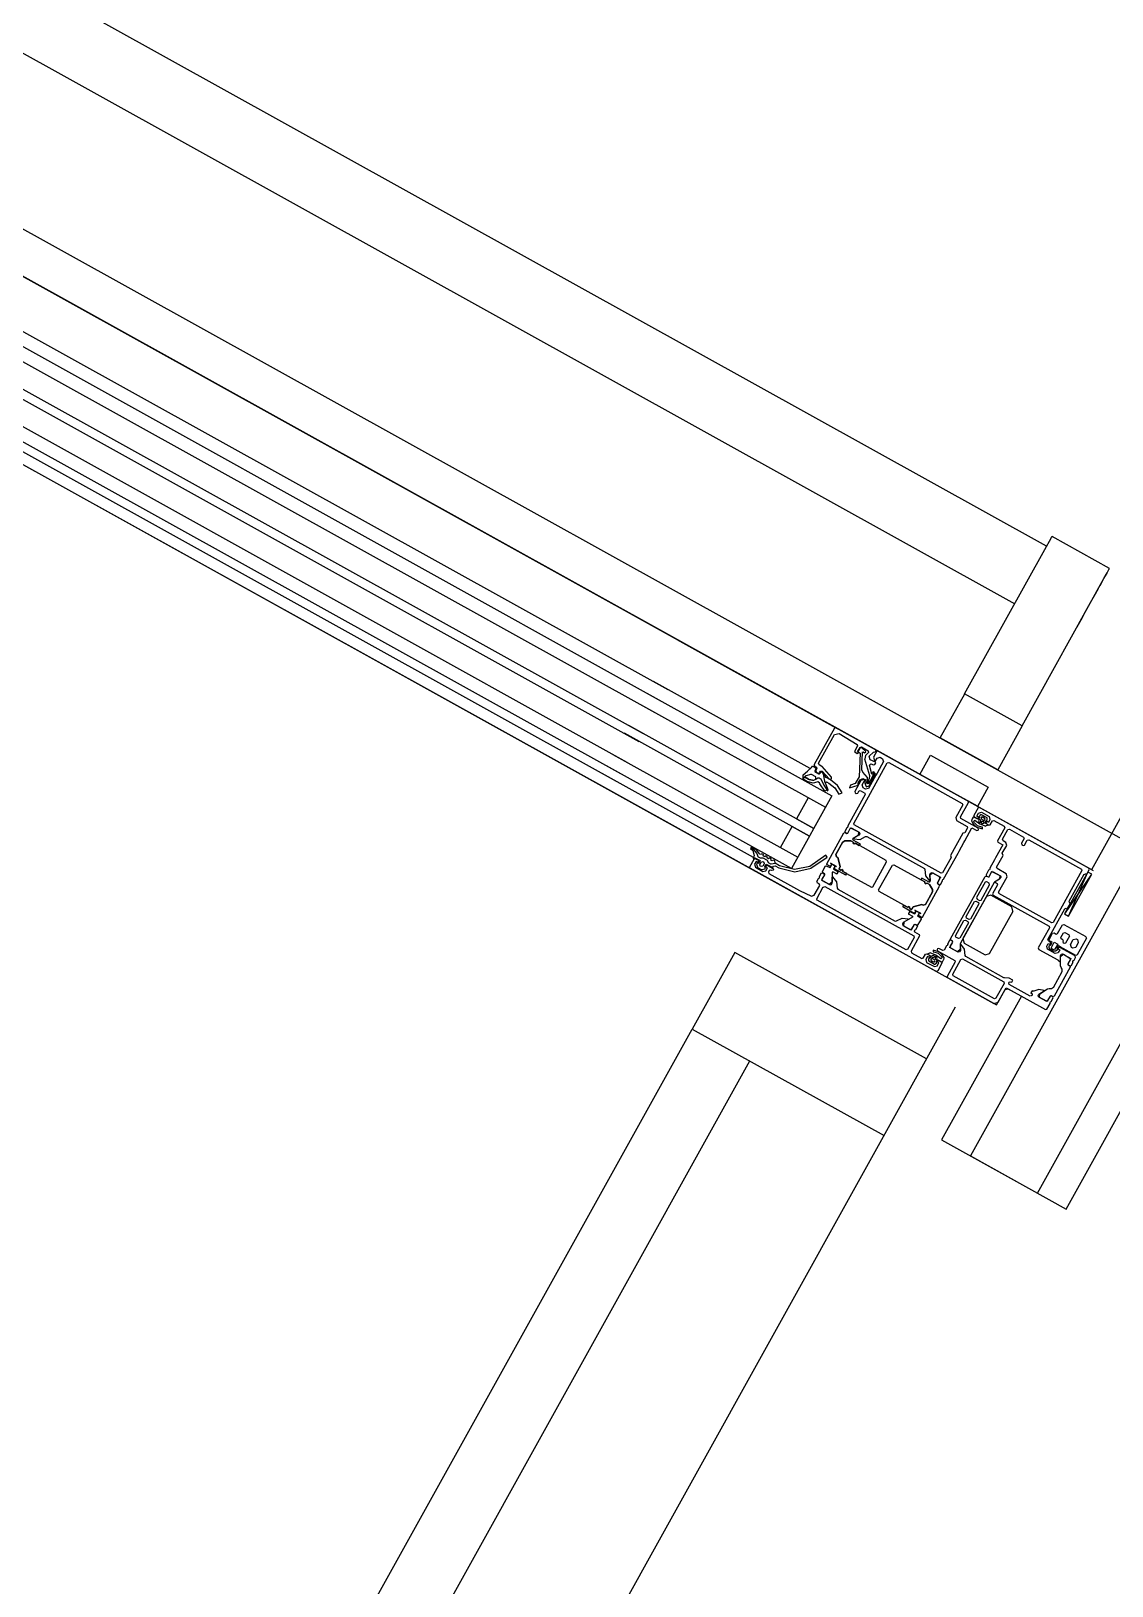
# Model space of a CAD drawing. Header units: metres. Extents: x 2.3 to 42.8, y 0.9 to 31.9.
# Drawn here: x 11.8854 to 12.0795, y 10.4806 to 10.7599 of the extents above; entities that cross this region are included whole.
import ezdxf

# ---------------------------------------------------------------- set-up
doc = ezdxf.new("R2010")
doc.units = ezdxf.units.M
doc.layers.add('ARREDI', color=9, linetype='Continuous')
doc.layers.add('PARETI_STRUTTURE', color=7, linetype='Continuous')

msp = doc.modelspace()

# ---------------------------------------------------------------- linework, layer by layer
at = {"layer": 'ARREDI'}
for points in [[(12.07619, 10.60904), (11.53505, 10.9095)], [(11.52381, 10.88196), (12.05876, 10.58494)], [(12.06775, 10.66736), (11.84641, 10.79026)], [(11.84068, 10.77993), (12.06203, 10.65703)], [(11.84961, 10.72494), (11.99969, 10.6416)], [(11.84846, 10.72287), (11.99854, 10.63954)], [(11.84731, 10.7208), (11.99739, 10.63746)], [(11.84444, 10.71563), (11.99452, 10.6323)], [(11.8452, 10.71701), (11.99529, 10.63368)], [(11.99243, 10.62852), (11.84235, 10.71186)], [(11.99052, 10.62508), (11.84044, 10.70841)], [(11.99128, 10.62646), (11.8412, 10.70979)], [(12.06336, 10.63509), (12.05302, 10.64083), (12.06772, 10.6673), (12.06826, 10.66827), (12.06861, 10.6689), (12.06872, 10.66911)], [(12.06335, 10.63509), (12.07805, 10.66156), (12.07859, 10.66255), (12.07894, 10.66316), (12.07905, 10.66337), (12.06872, 10.6691)], [(12.07734, 10.66029), (12.07805, 10.66157), (12.07859, 10.66254)], [(12.07322, 10.65287), (12.07393, 10.65415), (12.07475, 10.65562), (12.07564, 10.65722), (12.07652, 10.6588), (12.07704, 10.65975)], [(12.04864, 10.63294), (12.05303, 10.64082)], [(12.06335, 10.63509), (12.05897, 10.6272)], [(12.05897, 10.6272), (12.04864, 10.63294)], [(12.04499, 10.62636), (12.04691, 10.62981)], [(12.0469, 10.6298), (12.05723, 10.62407), (12.05531, 10.62062)], [(12.05532, 10.62063), (12.04498, 10.62636)]]:
    msp.add_lwpolyline(points, dxfattribs=at)
at = {"layer": 'PARETI_STRUTTURE'}
for points in [[(10.97116, 11.23115), (15.49585, 8.71885), (17.29395, 11.95726), (21.46023, 9.64395)], [(12.02972, 10.63485), (12.03729, 10.63064), (11.8273, 10.74723)], [(12.02972, 10.63484), (11.83488, 10.74302)], [(11.84005, 10.70637), (12.01434, 10.6096)], [(12.00132, 10.65061), (12.02989, 10.63475), (12.02962, 10.63466)], [(12.11389, 10.63719), (12.09668, 10.64675), (12.07583, 10.60922)], [(12.02528, 10.6274), (11.99711, 10.64304)], [(11.99596, 10.64096), (12.02918, 10.62252), (12.02192, 10.60943), (11.98869, 10.62788)], [(11.99481, 10.6389), (12.02803, 10.62045)], [(12.02493, 10.62217), (12.02283, 10.61838), (12.02593, 10.61667), (11.99271, 10.63512)], [(12.02962, 10.63467), (12.02599, 10.62813)], [(12.03689, 10.63041), (12.03693, 10.63038), (12.03712, 10.63073), (12.02989, 10.63474)], [(12.06323, 10.58651), (12.04889, 10.56069), (12.0661, 10.55114), (12.11389, 10.63719)], [(12.01996, 10.61322), (12.02206, 10.61701), (12.02517, 10.61529), (11.99195, 10.63374)], [(12.02679, 10.62836), (12.02965, 10.6335)], [(12.02965, 10.6335), (12.03047, 10.63372)], [(12.03047, 10.63372), (12.03372, 10.63173)], [(11.98984, 10.62995), (12.02306, 10.6115)], [(12.03378, 10.63147), (12.03324, 10.63049)], [(12.03324, 10.63049), (12.03373, 10.63013)], [(12.03427, 10.63111), (12.03391, 10.63039), (12.03428, 10.63016), (12.03405, 10.62595), (12.03337, 10.62472)], [(12.03372, 10.63173), (12.03378, 10.63146)], [(12.03373, 10.63012), (12.03398, 10.63027), (12.03377, 10.63039), (12.03423, 10.63121)], [(12.03423, 10.63121), (12.03449, 10.63129)], [(12.03458, 10.63114), (12.03426, 10.63111)], [(12.0345, 10.63129), (12.03571, 10.63061)], [(12.03525, 10.63045), (12.03458, 10.63114)], [(12.03458, 10.62722), (12.03469, 10.63039)], [(12.03469, 10.63038), (12.03483, 10.63044)], [(12.03482, 10.63044), (12.03503, 10.63023)], [(12.03503, 10.63022), (12.03525, 10.63044)], [(12.03506, 10.62916), (12.03592, 10.62615)], [(12.03521, 10.62974), (12.03507, 10.62917)], [(12.03576, 10.6303), (12.0352, 10.62973)], [(12.03571, 10.63061), (12.03575, 10.63031)], [(12.0359, 10.62961), (12.03665, 10.63037)], [(12.03603, 10.62898), (12.0359, 10.62961)], [(12.05364, 10.62156), (12.03729, 10.63064), (12.03664, 10.62946), (12.03681, 10.62888), (12.03701, 10.62877), (12.03729, 10.62928)], [(12.03665, 10.63038), (12.03688, 10.63042)], [(12.05381, 10.62146), (12.03728, 10.63064)], [(12.0373, 10.62928), (12.03784, 10.62943)], [(12.03784, 10.62943), (12.03828, 10.62918)], [(12.03828, 10.62918), (12.03844, 10.62864)], [(12.01507, 10.61145), (11.98793, 10.62652)], [(12.02399, 10.6263), (12.0248, 10.62693), (12.02552, 10.62763)], [(12.02401, 10.62549), (12.02399, 10.62631)], [(12.02531, 10.62633), (12.02455, 10.62611)], [(12.02553, 10.62633), (12.02531, 10.62633)], [(12.02552, 10.62763), (12.02569, 10.62783)], [(12.02628, 10.62591), (12.02553, 10.62633)], [(12.02569, 10.62783), (12.02586, 10.62784)], [(12.02586, 10.62784), (12.02629, 10.62748)], [(12.02599, 10.62813), (12.02607, 10.62787)], [(12.02607, 10.62786), (12.02641, 10.62767)], [(12.02609, 10.62703), (12.02613, 10.62686)], [(12.0263, 10.62732), (12.0261, 10.62703)], [(12.02613, 10.62686), (12.02684, 10.62647)], [(12.02629, 10.62748), (12.0263, 10.62731)], [(12.02649, 10.6274), (12.02629, 10.62706)], [(12.02629, 10.62706), (12.02636, 10.6268)], [(12.02637, 10.62679), (12.02672, 10.6266)], [(12.02641, 10.62767), (12.02648, 10.62741)], [(12.02671, 10.6266), (12.02698, 10.62667)], [(12.02687, 10.62809), (12.0268, 10.62835)], [(12.02684, 10.62646), (12.02698, 10.62648)], [(12.02739, 10.6278), (12.02687, 10.6281)], [(12.02697, 10.62648), (12.02733, 10.6268)], [(12.02698, 10.62668), (12.02712, 10.62694)], [(12.02713, 10.62694), (12.02745, 10.62696)], [(12.02734, 10.6268), (12.02753, 10.62673)], [(12.02744, 10.62776), (12.02738, 10.6278)], [(12.02908, 10.62586), (12.02745, 10.62777)], [(12.02745, 10.62697), (12.02873, 10.6255)], [(12.02753, 10.62673), (12.02784, 10.62512), (12.02846, 10.62362)], [(12.02813, 10.62582), (12.02754, 10.62661)], [(12.03309, 10.61756), (12.03911, 10.62841)], [(12.03472, 10.62677), (12.03458, 10.62721)], [(12.03556, 10.6258), (12.03472, 10.62678)], [(12.0371, 10.62624), (12.03576, 10.62384)], [(12.03588, 10.6243), (12.03704, 10.6264)], [(12.03592, 10.62803), (12.03618, 10.62826)], [(12.03638, 10.62643), (12.03592, 10.62803)], [(12.03701, 10.62854), (12.03603, 10.62898)], [(12.0361, 10.62526), (12.03673, 10.6264)], [(12.03619, 10.62826), (12.03665, 10.62805)], [(12.0369, 10.62647), (12.03622, 10.62523)], [(12.03648, 10.62638), (12.03638, 10.62643)], [(12.03669, 10.62645), (12.03648, 10.62638)], [(12.03673, 10.6268), (12.0365, 10.62674)], [(12.0365, 10.62674), (12.03654, 10.62659)], [(12.03654, 10.62659), (12.03678, 10.62666)], [(12.03664, 10.62806), (12.03689, 10.62814)], [(12.03673, 10.62639), (12.03669, 10.62645)], [(12.03704, 10.62641), (12.03672, 10.62681)], [(12.03678, 10.62665), (12.0369, 10.62647)], [(12.03689, 10.62814), (12.03705, 10.62843)], [(12.03705, 10.62843), (12.03701, 10.62854)], [(12.03729, 10.62658), (12.03709, 10.62624)], [(12.03844, 10.62865), (12.03728, 10.62658)], [(12.03911, 10.62841), (12.03938, 10.62849)], [(12.03938, 10.62848), (12.0526, 10.62115)], [(11.98698, 10.62479), (12.01452, 10.6095), (12.01445, 10.60977)], [(12.0248, 10.62505), (12.02401, 10.62549), (12.02425, 10.62591), (12.02423, 10.6259), (12.02498, 10.62548), (12.02423, 10.6259)], [(12.02401, 10.62549), (12.02401, 10.62549)], [(12.02455, 10.62611), (12.02424, 10.62592)], [(12.02493, 10.625), (12.0248, 10.62504)], [(12.0258, 10.6248), (12.02493, 10.625)], [(12.02499, 10.62548), (12.02509, 10.62544), (12.02499, 10.62548)], [(12.02572, 10.6253), (12.0251, 10.62544), (12.02572, 10.6253)], [(12.02572, 10.6253), (12.02594, 10.62531)], [(12.02608, 10.62482), (12.0258, 10.62481)], [(12.02595, 10.62532), (12.0263, 10.62551), (12.02667, 10.62574)], [(12.02668, 10.62505), (12.02608, 10.62482)], [(12.0263, 10.62551), (12.02627, 10.62591)], [(12.02667, 10.62573), (12.02688, 10.62574)], [(12.02694, 10.62486), (12.02668, 10.62505)], [(12.02688, 10.62574), (12.0271, 10.62562)], [(12.027, 10.62465), (12.02695, 10.62486)], [(12.02794, 10.62334), (12.027, 10.62465)], [(12.0271, 10.62562), (12.02717, 10.62555)], [(12.02717, 10.62555), (12.02771, 10.6244), (12.02842, 10.62334)], [(12.02794, 10.62481), (12.02822, 10.62504)], [(12.02846, 10.62362), (12.02794, 10.62334)], [(12.02894, 10.62536), (12.02812, 10.62582)], [(12.02822, 10.62504), (12.02864, 10.62481)], [(12.02864, 10.62481), (12.02969, 10.62396), (12.03043, 10.62281)], [(12.02873, 10.6255), (12.02905, 10.62552)], [(12.03101, 10.62306), (12.03017, 10.62438), (12.02894, 10.62536)], [(12.02905, 10.62553), (12.0291, 10.62564)], [(12.02911, 10.62564), (12.02908, 10.62586)], [(12.03251, 10.62441), (12.03234, 10.62396)], [(12.03235, 10.62397), (12.03389, 10.62445)], [(12.03336, 10.62473), (12.03252, 10.62441)], [(12.0344, 10.62526), (12.03331, 10.6233)], [(12.03389, 10.62446), (12.03392, 10.62461)], [(12.03392, 10.62476), (12.03428, 10.6254)], [(12.03392, 10.6246), (12.03392, 10.62476)], [(12.03401, 10.62336), (12.03428, 10.62344)], [(12.03428, 10.62541), (12.03472, 10.6256)], [(12.03428, 10.62344), (12.03507, 10.62299)], [(12.03493, 10.62542), (12.03439, 10.62526)], [(12.03462, 10.62446), (12.0351, 10.62532), (12.03493, 10.62542)], [(12.03478, 10.62392), (12.03463, 10.62447)], [(12.03472, 10.6256), (12.03528, 10.6254), (12.03504, 10.62498)], [(12.03522, 10.62368), (12.03478, 10.62393)], [(12.03504, 10.62499), (12.03535, 10.62416)], [(12.03576, 10.62383), (12.03522, 10.62368)], [(12.03533, 10.62486), (12.03561, 10.62536)], [(12.03571, 10.62465), (12.03533, 10.62485)], [(12.03534, 10.62415), (12.03587, 10.6243)], [(12.03586, 10.62555), (12.03544, 10.6248)], [(12.03544, 10.6248), (12.03561, 10.62471)], [(12.0356, 10.62536), (12.03556, 10.6258)], [(12.03562, 10.62471), (12.03582, 10.62507)], [(12.03593, 10.62504), (12.0357, 10.62464)], [(12.03582, 10.62507), (12.03601, 10.62519)], [(12.03593, 10.62615), (12.03586, 10.62555)], [(12.0361, 10.62516), (12.03593, 10.62505)], [(12.03601, 10.6252), (12.03611, 10.62525)], [(12.03621, 10.62524), (12.03609, 10.62515)], [(12.03043, 10.62281), (12.03101, 10.62306)], [(12.03515, 10.62273), (12.03204, 10.61712)], [(12.0333, 10.6233), (12.03337, 10.62304)], [(12.03338, 10.62303), (12.03355, 10.62294)], [(12.03355, 10.62294), (12.03382, 10.62301)], [(12.03382, 10.62301), (12.03402, 10.62336)], [(12.03507, 10.623), (12.03514, 10.62273)], [(12.05268, 10.62088), (12.05141, 10.6186)], [(12.05228, 10.61871), (12.05371, 10.62129)], [(12.0526, 10.62115), (12.05267, 10.62088)], [(12.05372, 10.62129), (12.05365, 10.62156)], [(12.05141, 10.6186), (12.05157, 10.61806)], [(12.05157, 10.61807), (12.05346, 10.61701)], [(12.05236, 10.61844), (12.05228, 10.61871)], [(12.05546, 10.61672), (12.05236, 10.61844)], [(12.05434, 10.61827), (12.05428, 10.61794)], [(12.05429, 10.61795), (12.0543, 10.61791), (12.05445, 10.61764), (12.05456, 10.61748), (12.05472, 10.61732), (12.05487, 10.61717), (12.05502, 10.61703), (12.0552, 10.61692)], [(12.05456, 10.6187), (12.05436, 10.61835), (12.05434, 10.61827)], [(12.05467, 10.61873), (12.05455, 10.6187)], [(12.05464, 10.61792), (12.05485, 10.61813)], [(12.05482, 10.61764), (12.05472, 10.6178), (12.05465, 10.61792)], [(12.05544, 10.62033), (12.05467, 10.61896)], [(12.05467, 10.61896), (12.05474, 10.61869)], [(12.0554, 10.61832), (12.05467, 10.61874)], [(12.05475, 10.61869), (12.05519, 10.61844)], [(12.05485, 10.61814), (12.05575, 10.61747), (12.05681, 10.61709)], [(12.0552, 10.61844), (12.05546, 10.61851)], [(12.05546, 10.61852), (12.05556, 10.61868), (12.05521, 10.61888), (12.05551, 10.61939)], [(12.05551, 10.61835), (12.0554, 10.61832)], [(12.0557, 10.62041), (12.05544, 10.62033)], [(12.0555, 10.6194), (12.05603, 10.61955)], [(12.0557, 10.61868), (12.05552, 10.61835)], [(12.05581, 10.61821), (12.05557, 10.61822), (12.05553, 10.61804)], [(12.05553, 10.61804), (12.05558, 10.61791)], [(12.07584, 10.60923), (12.05555, 10.62049)], [(12.05557, 10.61791), (12.05575, 10.6178), (12.05602, 10.61766), (12.05623, 10.61756)], [(12.05565, 10.61894), (12.05566, 10.6188)], [(12.05595, 10.6191), (12.05566, 10.61893)], [(12.05567, 10.61879), (12.05569, 10.61868)], [(12.07533, 10.60952), (12.0557, 10.62041)], [(12.05592, 10.61809), (12.05581, 10.6182)], [(12.05625, 10.61791), (12.05591, 10.6177), (12.05591, 10.61809)], [(12.05603, 10.6191), (12.05594, 10.6191)], [(12.05609, 10.61875), (12.05595, 10.61851)], [(12.05596, 10.61851), (12.056, 10.61834)], [(12.056, 10.61835), (12.05642, 10.61811)], [(12.05704, 10.61853), (12.05603, 10.6191)], [(12.05604, 10.61955), (12.05741, 10.61879)], [(12.05671, 10.6184), (12.05609, 10.61875)], [(12.0564, 10.61788), (12.05625, 10.61791)], [(12.05643, 10.61759), (12.05646, 10.61762), (12.05654, 10.61769), (12.0564, 10.61788)], [(12.05642, 10.61812), (12.05658, 10.61816)], [(12.05658, 10.61816), (12.05672, 10.6184)], [(12.05668, 10.6177), (12.05687, 10.61803)], [(12.05757, 10.61825), (12.05728, 10.61774), (12.05694, 10.61793), (12.05685, 10.61775)], [(12.05687, 10.61803), (12.05698, 10.61806)], [(12.05697, 10.61806), (12.05708, 10.61813)], [(12.05708, 10.61846), (12.05704, 10.61853)], [(12.05708, 10.61813), (12.05708, 10.61846)], [(12.05742, 10.61879), (12.05757, 10.61825)], [(12.05763, 10.61731), (12.05802, 10.61801)], [(12.05802, 10.618), (12.05828, 10.61807)], [(12.05828, 10.61808), (12.06014, 10.61705)], [(12.02906, 10.61032), (12.02912, 10.61028), (12.02913, 10.61021), (12.02912, 10.61016), (12.02894, 10.60989), (12.02891, 10.60986), (12.02887, 10.60985), (12.02883, 10.60986), (12.02827, 10.61018), (12.02824, 10.61021), (12.02823, 10.61024), (12.02824, 10.61028), (12.03133, 10.61584)], [(12.03132, 10.61584), (12.03159, 10.61592)], [(12.03184, 10.61677), (12.03148, 10.61612)], [(12.03148, 10.61613), (12.03152, 10.61596)], [(12.03153, 10.61596), (12.03186, 10.61578)], [(12.03159, 10.61592), (12.03187, 10.61576)], [(12.03196, 10.61683), (12.03184, 10.61677)], [(12.03187, 10.61578), (12.03203, 10.61582)], [(12.03187, 10.61576), (12.03204, 10.6158)], [(12.03205, 10.61698), (12.03197, 10.61683)], [(12.03203, 10.61712), (12.03205, 10.61698)], [(12.03203, 10.61582), (12.03255, 10.61677), (12.0341, 10.61598)], [(12.03203, 10.61581), (12.03249, 10.61663)], [(12.03249, 10.61663), (12.03275, 10.61672)], [(12.03255, 10.61677), (12.03262, 10.61679)], [(12.03276, 10.61671), (12.03395, 10.61604)], [(12.0339, 10.61539), (12.03301, 10.61484)], [(12.03317, 10.6173), (12.0331, 10.61756)], [(12.03417, 10.6157), (12.03404, 10.61547), (12.03311, 10.6149)], [(12.03311, 10.61481), (12.03424, 10.61467), (12.03524, 10.61518)], [(12.0488, 10.60862), (12.03317, 10.6173)], [(12.03395, 10.61605), (12.0339, 10.61538)], [(12.0341, 10.61597), (12.03417, 10.61571)], [(12.03524, 10.61518), (12.03548, 10.6152)], [(12.03547, 10.6152), (12.04581, 10.60947)], [(12.05354, 10.61675), (12.05307, 10.61589), (12.05269, 10.61578), (12.05048, 10.61182), (12.05059, 10.61145), (12.04907, 10.6087)], [(12.05307, 10.61445), (12.05434, 10.61675), (12.05521, 10.61628)], [(12.05346, 10.61702), (12.05354, 10.61675)], [(12.05534, 10.61715), (12.05481, 10.61764)], [(12.05521, 10.61691), (12.05622, 10.6166)], [(12.05521, 10.61627), (12.05547, 10.61636)], [(12.05613, 10.61687), (12.05534, 10.61715)], [(12.05553, 10.61645), (12.05546, 10.61672)], [(12.05548, 10.61635), (12.05553, 10.61645)], [(12.05624, 10.61686), (12.05613, 10.61688)], [(12.05622, 10.61659), (12.05624, 10.61687)], [(12.05623, 10.61756), (12.05644, 10.61759)], [(12.05672, 10.61759), (12.05669, 10.6177)], [(12.05726, 10.61729), (12.05671, 10.6176)], [(12.05681, 10.6171), (12.05726, 10.61729)], [(12.05681, 10.6171), (12.05681, 10.6171)], [(12.05684, 10.61775), (12.05692, 10.61749)], [(12.05692, 10.61749), (12.05736, 10.61724)], [(12.05736, 10.61724), (12.05763, 10.61731)], [(12.06022, 10.61678), (12.05891, 10.61443)], [(12.05983, 10.6147), (12.0608, 10.61645)], [(12.06014, 10.61705), (12.06021, 10.61678)], [(12.0608, 10.61645), (12.06107, 10.61652)], [(12.06107, 10.61653), (12.06361, 10.61511)], [(12.06362, 10.61511), (12.06369, 10.61485)], [(12.01471, 10.61331), (12.01453, 10.61305)], [(12.01454, 10.61305), (12.01498, 10.61268)], [(12.01461, 10.61333), (12.01468, 10.61323)], [(12.01468, 10.61323), (12.01496, 10.61298)], [(12.01564, 10.6128), (12.01472, 10.61331)], [(12.01496, 10.61298), (12.01568, 10.61215)], [(12.01498, 10.61268), (12.01519, 10.61177)], [(12.01622, 10.612), (12.01564, 10.61281)], [(12.02989, 10.61196), (12.03114, 10.61422), (12.02989, 10.61196)], [(12.03294, 10.61477), (12.0329, 10.61471)], [(12.0329, 10.6147), (12.03293, 10.61459)], [(12.03293, 10.61459), (12.03423, 10.61387)], [(12.03301, 10.61485), (12.03294, 10.61478)], [(12.03303, 10.61404), (12.03299, 10.61397), (12.03303, 10.61404)], [(12.03311, 10.6149), (12.03311, 10.6148)], [(12.0332, 10.61386), (12.03324, 10.61393), (12.0332, 10.61386)], [(12.03894, 10.6109), (12.0334, 10.61398), (12.03409, 10.61359)], [(12.03424, 10.61387), (12.03408, 10.61359)], [(12.05183, 10.61221), (12.05202, 10.61255)], [(12.05202, 10.61255), (12.05288, 10.61411)], [(12.05288, 10.6141), (12.05307, 10.61445)], [(12.059, 10.61417), (12.05986, 10.6137), (12.05858, 10.61139)], [(12.05877, 10.6097), (12.05992, 10.61177), (12.05979, 10.6122), (12.06057, 10.61361)], [(12.05892, 10.61444), (12.05899, 10.61417)], [(12.05991, 10.61443), (12.05984, 10.6147)], [(12.06042, 10.61414), (12.05991, 10.61444)], [(12.06058, 10.61361), (12.06042, 10.61415)], [(12.06369, 10.61485), (12.06322, 10.61399)], [(12.06322, 10.61399), (12.0633, 10.61372)], [(12.06329, 10.61372), (12.06353, 10.61358)], [(12.06353, 10.61358), (12.0638, 10.61367)], [(12.0638, 10.61366), (12.06427, 10.61452)], [(12.06428, 10.61452), (12.06454, 10.6146)], [(12.06455, 10.6146), (12.07402, 10.60935)], [(12.01435, 10.6096), (12.04808, 10.59086)], [(12.01444, 10.60977), (12.01521, 10.61115)], [(12.04791, 10.59096), (12.01452, 10.6095)], [(12.01519, 10.61176), (12.01502, 10.61137)], [(12.01502, 10.61137), (12.01509, 10.61116)], [(12.01509, 10.61117), (12.01524, 10.61145), (12.01593, 10.61106)], [(12.01521, 10.61115), (12.01547, 10.61123)], [(12.01527, 10.61021), (12.01543, 10.60967)], [(12.016, 10.61071), (12.0159, 10.61054), (12.01556, 10.61072), (12.01528, 10.61021)], [(12.01543, 10.60967), (12.0168, 10.60891)], [(12.01548, 10.61122), (12.01592, 10.61097)], [(12.01583, 10.6104), (12.01566, 10.61026)], [(12.01566, 10.61026), (12.01581, 10.60971)], [(12.01568, 10.61214), (12.01586, 10.61164)], [(12.01581, 10.6097), (12.01591, 10.60958)], [(12.01586, 10.61038), (12.01582, 10.61039)], [(12.01587, 10.61164), (12.01595, 10.61155)], [(12.01602, 10.61042), (12.01587, 10.61038)], [(12.01591, 10.60959), (12.01648, 10.60928)], [(12.01592, 10.61097), (12.01599, 10.61071)], [(12.01593, 10.61106), (12.01627, 10.61087)], [(12.01596, 10.61154), (12.0163, 10.61135)], [(12.01627, 10.61087), (12.01602, 10.61043)], [(12.01651, 10.61195), (12.01622, 10.612)], [(12.01624, 10.61017), (12.01649, 10.61061)], [(12.01632, 10.6099), (12.01625, 10.61016)], [(12.0163, 10.61135), (12.0165, 10.61135)], [(12.01652, 10.60979), (12.01632, 10.6099)], [(12.01649, 10.61062), (12.01675, 10.61069)], [(12.0165, 10.61135), (12.01658, 10.6114)], [(12.01659, 10.61209), (12.01652, 10.61195)], [(12.01679, 10.60986), (12.01653, 10.60979)], [(12.01658, 10.6114), (12.01677, 10.6114)], [(12.01688, 10.61198), (12.01659, 10.61209)], [(12.01676, 10.61069), (12.01696, 10.61058)], [(12.01677, 10.6114), (12.01754, 10.61097)], [(12.01704, 10.61031), (12.01679, 10.60986)], [(12.01684, 10.61172), (12.01688, 10.61197)], [(12.01711, 10.61158), (12.01684, 10.61173)], [(12.01696, 10.61058), (12.01703, 10.61031)], [(12.0173, 10.61174), (12.01711, 10.61158)], [(12.01712, 10.60981), (12.01737, 10.61026)], [(12.01717, 10.60965), (12.01713, 10.60982)], [(12.0172, 10.60963), (12.01718, 10.60965)], [(12.01718, 10.60942), (12.01721, 10.60964)], [(12.01734, 10.60906), (12.01763, 10.60958), (12.01728, 10.60977), (12.01738, 10.60994)], [(12.01757, 10.6116), (12.0173, 10.61175)], [(12.01737, 10.61026), (12.01772, 10.61007)], [(12.01738, 10.60994), (12.01764, 10.61003)], [(12.01753, 10.61134), (12.01757, 10.61159)], [(12.0178, 10.6112), (12.01753, 10.61135)], [(12.01754, 10.61098), (12.01764, 10.61081)], [(12.01764, 10.61081), (12.01764, 10.61071)], [(12.01764, 10.61002), (12.0186, 10.60948)], [(12.01765, 10.61072), (12.01774, 10.61055)], [(12.01772, 10.61007), (12.01844, 10.60967)], [(12.01775, 10.61055), (12.01816, 10.61031)], [(12.01799, 10.61136), (12.0178, 10.61119)], [(12.01825, 10.61121), (12.01799, 10.61136)], [(12.01816, 10.61031), (12.01829, 10.61029)], [(12.01822, 10.61096), (12.01826, 10.61121)], [(12.01848, 10.61081), (12.01822, 10.61096)], [(12.01829, 10.61029), (12.01899, 10.6104)], [(12.01844, 10.60967), (12.01861, 10.60971)], [(12.01868, 10.61098), (12.01848, 10.61081)], [(12.0186, 10.60971), (12.0187, 10.60988)], [(12.01861, 10.60948), (12.01868, 10.60922)], [(12.01895, 10.61087), (12.01868, 10.61098)], [(12.0187, 10.60989), (12.01896, 10.60995)], [(12.01979, 10.60995), (12.01899, 10.6104), (12.01895, 10.61087)], [(12.01896, 10.60996), (12.01963, 10.60959)], [(12.01963, 10.60959), (12.02252, 10.60887), (12.02543, 10.60952)], [(12.0252, 10.60984), (12.02249, 10.60927), (12.01979, 10.60995)], [(12.02807, 10.61184), (12.0252, 10.60984)], [(12.02542, 10.60952), (12.0283, 10.61152)], [(12.02749, 10.60893), (12.02804, 10.60991), (12.02807, 10.60996), (12.02811, 10.60996), (12.02814, 10.60996), (12.02879, 10.60966), (12.02883, 10.60965), (12.02888, 10.60966), (12.0289, 10.60969), (12.02917, 10.61018), (12.02918, 10.61022), (12.02917, 10.61025), (12.02914, 10.61027), (12.02901, 10.61034), (12.02893, 10.61039)], [(12.0283, 10.61151), (12.02808, 10.61183)], [(12.03003, 10.60979), (12.02893, 10.6104)], [(12.02902, 10.61035), (12.02995, 10.60983)], [(12.02995, 10.60983), (12.02982, 10.6099), (12.02978, 10.60991), (12.02975, 10.6099), (12.02973, 10.60987), (12.02948, 10.60941), (12.02946, 10.60939), (12.02948, 10.60934), (12.0295, 10.60932), (12.03023, 10.60891), (12.03025, 10.60889), (12.03027, 10.60884), (12.03025, 10.6088), (12.03009, 10.6085), (12.03006, 10.60847), (12.03002, 10.60846), (12.02998, 10.60847), (12.02932, 10.60883)], [(12.03171, 10.60826), (12.02963, 10.60942), (12.0296, 10.60945), (12.0296, 10.60949), (12.0296, 10.60953), (12.02974, 10.60981), (12.02978, 10.60986), (12.02984, 10.60988), (12.02991, 10.60986), (12.03003, 10.60978)], [(12.03022, 10.61141), (12.03001, 10.61153), (12.03022, 10.61141)], [(12.03654, 10.60617), (12.03901, 10.61063)], [(12.03757, 10.6056), (12.04004, 10.61006)], [(12.03901, 10.61063), (12.03894, 10.61089)], [(12.04005, 10.61005), (12.04031, 10.61014)], [(12.04032, 10.61013), (12.04586, 10.60705), (12.04516, 10.60744)], [(12.0458, 10.60947), (12.0459, 10.60926)], [(12.04925, 10.60756), (12.05183, 10.61221)], [(12.05839, 10.61104), (12.05752, 10.60949)], [(12.05752, 10.60949), (12.05754, 10.60935)], [(12.05858, 10.61139), (12.05838, 10.61104)], [(12.05884, 10.60944), (12.05876, 10.6097)], [(12.0605, 10.60852), (12.05884, 10.60944)], [(12.0754, 10.60925), (12.07532, 10.60951)], [(12.01647, 10.60927), (12.01663, 10.60926)], [(12.01662, 10.60926), (12.01718, 10.60942)], [(12.0168, 10.60891), (12.01733, 10.60906)], [(12.01778, 10.60881), (12.01787, 10.60855)], [(12.01794, 10.60909), (12.01779, 10.60881)], [(12.01786, 10.60855), (12.02334, 10.60551), (12.0255, 10.60449)], [(12.01821, 10.60917), (12.01794, 10.6091)], [(12.01838, 10.60907), (12.01821, 10.60917)], [(12.01865, 10.60915), (12.01838, 10.60908)], [(12.01868, 10.60922), (12.01864, 10.60915)], [(12.02649, 10.60713), (12.02678, 10.60765)], [(12.02657, 10.60687), (12.0265, 10.60713)], [(12.02691, 10.60667), (12.02656, 10.60687)], [(12.02678, 10.60765), (12.0269, 10.60771)], [(12.0269, 10.60771), (12.02698, 10.60786)], [(12.02699, 10.60641), (12.02692, 10.60667)], [(12.02697, 10.60799), (12.02733, 10.60865)], [(12.02698, 10.60786), (12.02697, 10.608)], [(12.02733, 10.60864), (12.02749, 10.60868)], [(12.02787, 10.60834), (12.02734, 10.6074), (12.02884, 10.60651)], [(12.02734, 10.60739), (12.02736, 10.60732)], [(12.02743, 10.60752), (12.02789, 10.60834)], [(12.0275, 10.60725), (12.02744, 10.60751)], [(12.02756, 10.60866), (12.02749, 10.60892)], [(12.02749, 10.60869), (12.02782, 10.60851)], [(12.0287, 10.60659), (12.02751, 10.60725)], [(12.02784, 10.60851), (12.02756, 10.60866)], [(12.02783, 10.6085), (12.02787, 10.60833)], [(12.02789, 10.60834), (12.02785, 10.60851)], [(12.02924, 10.60698), (12.02871, 10.60659)], [(12.02911, 10.60658), (12.02925, 10.60682), (12.02922, 10.60791)], [(12.02932, 10.60883), (12.02921, 10.60876)], [(12.02921, 10.60876), (12.02923, 10.60698)], [(12.02923, 10.60791), (12.02931, 10.60795)], [(12.02931, 10.60795), (12.03002, 10.60708), (12.03012, 10.60595)], [(12.03171, 10.60826), (12.03187, 10.60854), (12.03117, 10.60893), (12.03113, 10.60897), (12.03112, 10.60903), (12.03113, 10.60908), (12.03117, 10.60915), (12.03113, 10.60908), (12.03112, 10.60903), (12.03113, 10.60897), (12.03117, 10.60893), (12.03627, 10.6061)], [(12.04532, 10.60771), (12.04517, 10.60743)], [(12.04663, 10.60699), (12.04532, 10.60771)], [(12.04586, 10.60683), (12.04591, 10.6069), (12.04586, 10.60683)], [(12.0459, 10.60926), (12.04601, 10.60814), (12.04671, 10.60726)], [(12.04611, 10.60678), (12.04607, 10.60671), (12.04611, 10.60678)], [(12.04674, 10.60702), (12.04662, 10.60699)], [(12.04671, 10.60726), (12.04679, 10.6073)], [(12.04678, 10.60709), (12.04673, 10.60702)], [(12.0468, 10.60719), (12.04677, 10.60709)], [(12.0468, 10.6073), (12.04678, 10.60839), (12.04691, 10.60864)], [(12.04732, 10.60862), (12.04679, 10.60824)], [(12.04679, 10.60823), (12.0468, 10.60719)], [(12.04691, 10.60863), (12.04718, 10.60871)], [(12.04718, 10.60871), (12.04867, 10.60789), (12.04815, 10.60687)], [(12.04852, 10.60796), (12.04732, 10.60863)], [(12.04813, 10.60687), (12.04859, 10.60769)], [(12.04818, 10.6067), (12.04814, 10.60687)], [(12.04815, 10.60687), (12.04819, 10.6067)], [(12.04846, 10.60655), (12.04818, 10.6067)], [(12.0482, 10.60671), (12.04853, 10.60653)], [(12.04859, 10.60769), (12.04852, 10.60796)], [(12.04866, 10.60789), (12.04867, 10.60782)], [(12.04869, 10.60657), (12.04906, 10.60722)], [(12.04907, 10.6087), (12.0488, 10.60861)], [(12.04904, 10.60735), (12.04912, 10.6075)], [(12.04905, 10.60722), (12.04904, 10.60735)], [(12.04912, 10.6075), (12.04925, 10.60756)], [(12.05049, 10.59683), (12.0567, 10.60801)], [(12.05832, 10.60694), (12.05225, 10.59601)], [(12.05671, 10.60697), (12.05518, 10.60422)], [(12.0567, 10.60801), (12.05697, 10.60808)], [(12.05697, 10.60705), (12.05671, 10.60698)], [(12.05733, 10.60915), (12.05686, 10.60829)], [(12.05686, 10.60829), (12.0569, 10.60813)], [(12.05691, 10.60813), (12.05724, 10.60795)], [(12.05697, 10.60808), (12.05725, 10.60793)], [(12.05742, 10.6068), (12.05698, 10.60705)], [(12.05724, 10.60795), (12.0574, 10.60799)], [(12.05725, 10.60793), (12.05742, 10.60797)], [(12.05745, 10.60921), (12.05733, 10.60915)], [(12.0574, 10.60799), (12.05793, 10.60894), (12.05947, 10.60815)], [(12.05741, 10.60797), (12.05787, 10.60879)], [(12.0575, 10.60653), (12.05743, 10.6068)], [(12.05754, 10.60936), (12.05746, 10.60921)], [(12.05787, 10.6088), (12.05813, 10.60888)], [(12.05793, 10.60894), (12.058, 10.60896)], [(12.05814, 10.60888), (12.05933, 10.60821)], [(12.05839, 10.60702), (12.05832, 10.60695)], [(12.05928, 10.60755), (12.05839, 10.60702)], [(12.05955, 10.60787), (12.05941, 10.60763), (12.05848, 10.60706)], [(12.05848, 10.60707), (12.05848, 10.60698)], [(12.05848, 10.60698), (12.05884, 10.60677)], [(12.05885, 10.60677), (12.05892, 10.60651)], [(12.05912, 10.60523), (12.06065, 10.60798)], [(12.05933, 10.60821), (12.05928, 10.60755)], [(12.05947, 10.60814), (12.05956, 10.60787)], [(12.06065, 10.60798), (12.0605, 10.60853)], [(12.07409, 10.60907), (12.06894, 10.59978)], [(12.07168, 10.60092), (12.07584, 10.60843), (12.07516, 10.60881), (12.07098, 10.60129), (12.07168, 10.60092), (12.07516, 10.60881)], [(12.07099, 10.6013), (12.07585, 10.60842)], [(12.07181, 10.60359), (12.07448, 10.60841)], [(12.07401, 10.60934), (12.07408, 10.60908)], [(12.07448, 10.6084), (12.07472, 10.6085)], [(12.07472, 10.6085), (12.07478, 10.60847)], [(12.07479, 10.60847), (12.07503, 10.60857)], [(12.07502, 10.60856), (12.0754, 10.60924)], [(12.02551, 10.6045), (12.02602, 10.60466)], [(12.02602, 10.60466), (12.02699, 10.60641)], [(12.02646, 10.604), (12.02764, 10.60614)], [(12.02654, 10.60373), (12.02647, 10.60399)], [(12.02765, 10.60613), (12.02791, 10.60622)], [(12.02791, 10.60621), (12.04389, 10.59733)], [(12.02884, 10.6065), (12.02911, 10.60659)], [(12.03012, 10.60595), (12.03022, 10.60574)], [(12.03022, 10.60574), (12.04055, 10.6)], [(12.03627, 10.60609), (12.03653, 10.60618)], [(12.03765, 10.60533), (12.03758, 10.60559)], [(12.0419, 10.60261), (12.04205, 10.60288), (12.04275, 10.60249), (12.0428, 10.60248), (12.04286, 10.60251), (12.0429, 10.60255), (12.04294, 10.60262), (12.0429, 10.60255), (12.04286, 10.60251), (12.0428, 10.60248), (12.04275, 10.60249), (12.03765, 10.60533)], [(12.04505, 10.60145), (12.04498, 10.60146), (12.04492, 10.60145), (12.04488, 10.6014), (12.04476, 10.60111), (12.04474, 10.60107), (12.04476, 10.60103), (12.04478, 10.601), (12.04534, 10.6007), (12.04538, 10.60068), (12.04542, 10.6007), (12.04545, 10.60072), (12.04853, 10.60628)], [(12.046, 10.60301), (12.04725, 10.60528), (12.046, 10.60301)], [(12.04854, 10.60628), (12.04845, 10.60655)], [(12.04853, 10.60652), (12.0487, 10.60656)], [(12.05692, 10.60443), (12.05271, 10.59686)], [(12.05518, 10.60422), (12.05525, 10.60395)], [(12.05526, 10.60395), (12.0557, 10.6037)], [(12.05597, 10.60378), (12.0575, 10.60653)], [(12.05772, 10.60465), (12.05692, 10.60442)], [(12.06147, 10.60257), (12.05772, 10.60465)], [(12.05893, 10.6065), (12.05805, 10.60492)], [(12.05805, 10.60492), (12.05812, 10.60466)], [(12.05813, 10.60465), (12.06818, 10.59907)], [(12.0592, 10.60496), (12.05913, 10.60523)], [(12.06866, 10.59971), (12.05919, 10.60496)], [(12.04251, 10.59486), (12.02654, 10.60374)], [(12.0419, 10.60261), (12.04398, 10.60145), (12.04401, 10.60144), (12.04405, 10.60145), (12.04408, 10.60148), (12.04426, 10.60175), (12.04428, 10.6018), (12.04426, 10.60187), (12.04421, 10.60191), (12.04408, 10.60198)], [(12.04416, 10.60194), (12.04429, 10.60187), (12.04432, 10.60184), (12.04433, 10.6018), (12.04432, 10.60176), (12.04407, 10.60131), (12.04404, 10.60129), (12.044, 10.60127), (12.04395, 10.60129), (12.04323, 10.60169), (12.04319, 10.6017), (12.04316, 10.60169), (12.04313, 10.60166), (12.04295, 10.60134), (12.04294, 10.60131), (12.04295, 10.60127), (12.04298, 10.60124), (12.04365, 10.60088)], [(12.04408, 10.60198), (12.04518, 10.60137)], [(12.04509, 10.60142), (12.04416, 10.60193)], [(12.0447, 10.59937), (12.04525, 10.60036), (12.04525, 10.6004), (12.04525, 10.60044), (12.04521, 10.60047), (12.04463, 10.60087), (12.0446, 10.6009), (12.04459, 10.60094), (12.0446, 10.60098), (12.04486, 10.60145), (12.04489, 10.60148), (12.04493, 10.6015), (12.04498, 10.60148), (12.0451, 10.60143), (12.04517, 10.60137)], [(12.04536, 10.603), (12.04557, 10.60289), (12.04536, 10.603)], [(12.05329, 10.60081), (12.0548, 10.60353)], [(12.05559, 10.60309), (12.05407, 10.60037)], [(12.0548, 10.60353), (12.05506, 10.60361)], [(12.05506, 10.60361), (12.05551, 10.60336)], [(12.05551, 10.60336), (12.05558, 10.60309)], [(12.0557, 10.6037), (12.05597, 10.60377)], [(12.0575, 10.5942), (12.06171, 10.60176)], [(12.0617, 10.60177), (12.06147, 10.60257)], [(12.06798, 10.59669), (12.07104, 10.60221)], [(12.07104, 10.60221), (12.07128, 10.6023)], [(12.07128, 10.6023), (12.07134, 10.60227)], [(12.07135, 10.60228), (12.07159, 10.60237)], [(12.07158, 10.60237), (12.07196, 10.60305)], [(12.07186, 10.60335), (12.07182, 10.6036)], [(12.07192, 10.6033), (12.07186, 10.60335)], [(12.07196, 10.60305), (12.07192, 10.6033)], [(12.04055, 10.60001), (12.04078, 10.60003)], [(12.04078, 10.60003), (12.04179, 10.60053), (12.0429, 10.60041)], [(12.04291, 10.60031), (12.04198, 10.59975), (12.04184, 10.5995)], [(12.04185, 10.59951), (12.04192, 10.59924)], [(12.04192, 10.59924), (12.04341, 10.59842), (12.04399, 10.59939)], [(12.04212, 10.59983), (12.04206, 10.59916)], [(12.04207, 10.59916), (12.04326, 10.5985)], [(12.04364, 10.60074), (12.04212, 10.59982)], [(12.04291, 10.6004), (12.04291, 10.60031)], [(12.04326, 10.5985), (12.04353, 10.59857)], [(12.0434, 10.59842), (12.04347, 10.59843)], [(12.04353, 10.59858), (12.04399, 10.5994)], [(12.04364, 10.60088), (12.04364, 10.60074)], [(12.04406, 10.59838), (12.04398, 10.59823)], [(12.04399, 10.5994), (12.04414, 10.59945)], [(12.04399, 10.59939), (12.04416, 10.59943)], [(12.04418, 10.59844), (12.04405, 10.59838)], [(12.04415, 10.59945), (12.04443, 10.5993)], [(12.04416, 10.59943), (12.04449, 10.59925)], [(12.04454, 10.59909), (12.04418, 10.59843)], [(12.04443, 10.59929), (12.04469, 10.59938)], [(12.04449, 10.59925), (12.04453, 10.59908)], [(12.05137, 10.59737), (12.0529, 10.60012)], [(12.0537, 10.59968), (12.05217, 10.59693)], [(12.0529, 10.60012), (12.05317, 10.60019)], [(12.05317, 10.6002), (12.05362, 10.59995)], [(12.05336, 10.60054), (12.05328, 10.60081)], [(12.05381, 10.6003), (12.05337, 10.60055)], [(12.05362, 10.59995), (12.05369, 10.59969)], [(12.05408, 10.60037), (12.05381, 10.60029)], [(12.06825, 10.59881), (12.06624, 10.5952)], [(12.06818, 10.59907), (12.06825, 10.59881)], [(12.06893, 10.59978), (12.06867, 10.59971)], [(12.06971, 10.59779), (12.07058, 10.59934)], [(12.07058, 10.59934), (12.07084, 10.59939)], [(12.07083, 10.5994), (12.07479, 10.59721)], [(12.04396, 10.59707), (12.04278, 10.59493)], [(12.04493, 10.59735), (12.0434, 10.5946)], [(12.04389, 10.59734), (12.04396, 10.59708)], [(12.04397, 10.59823), (12.04399, 10.59809)], [(12.04399, 10.59809), (12.04485, 10.59762)], [(12.04485, 10.59762), (12.04492, 10.59735)], [(12.04978, 10.59555), (12.04937, 10.59479)], [(12.0499, 10.59561), (12.04978, 10.59555)], [(12.04999, 10.59576), (12.04991, 10.59561)], [(12.05033, 10.59654), (12.04997, 10.59589)], [(12.04997, 10.5959), (12.04999, 10.59576)], [(12.05049, 10.59659), (12.05033, 10.59655)], [(12.05185, 10.5944), (12.05035, 10.59529), (12.05088, 10.59624)], [(12.05044, 10.59542), (12.0509, 10.59624)], [(12.05057, 10.59656), (12.0505, 10.59682)], [(12.05083, 10.5964), (12.0505, 10.59658)], [(12.05085, 10.59641), (12.05057, 10.59656)], [(12.05088, 10.59624), (12.05084, 10.59641)], [(12.0509, 10.59624), (12.05085, 10.59641)], [(12.05145, 10.5971), (12.05138, 10.59736)], [(12.0519, 10.59685), (12.05145, 10.5971)], [(12.05217, 10.59693), (12.0519, 10.59686)], [(12.05223, 10.59581), (12.05225, 10.59473), (12.05212, 10.59448)], [(12.05225, 10.59602), (12.05222, 10.59592)], [(12.05223, 10.59592), (12.05224, 10.59488)], [(12.05232, 10.59586), (12.05223, 10.59581)], [(12.05313, 10.59385), (12.05302, 10.59498), (12.05232, 10.59585)], [(12.05271, 10.59685), (12.05295, 10.59605)], [(12.05294, 10.59605), (12.05669, 10.59397)], [(12.06776, 10.59548), (12.06805, 10.59599), (12.06838, 10.5958), (12.06848, 10.59598)], [(12.06791, 10.59494), (12.06776, 10.59549)], [(12.06806, 10.59644), (12.06798, 10.5967)], [(12.06841, 10.59624), (12.06806, 10.59644)], [(12.06818, 10.59664), (12.06883, 10.59782)], [(12.06822, 10.59648), (12.06818, 10.59665)], [(12.0685, 10.59633), (12.06822, 10.59648)], [(12.06822, 10.59558), (12.06839, 10.59569)], [(12.06822, 10.59522), (12.06822, 10.59558)], [(12.06838, 10.59569), (12.06854, 10.59575)], [(12.06848, 10.59598), (12.0684, 10.59624)], [(12.06877, 10.59616), (12.0685, 10.59633)], [(12.06853, 10.59574), (12.06877, 10.59616)], [(12.0686, 10.59528), (12.06911, 10.59621)], [(12.06884, 10.59783), (12.0691, 10.59788)], [(12.0691, 10.59789), (12.06947, 10.59768)], [(12.06911, 10.59621), (12.06974, 10.59587)], [(12.06973, 10.59587), (12.06922, 10.59494)], [(12.06947, 10.59768), (12.06971, 10.59779)], [(12.06987, 10.59555), (12.06963, 10.59512)], [(12.07015, 10.59541), (12.06987, 10.59555)], [(12.07031, 10.59708), (12.07076, 10.59787)], [(12.07037, 10.59682), (12.07032, 10.59708)], [(12.07065, 10.59666), (12.07037, 10.59682)], [(12.07076, 10.59642), (12.07065, 10.59666)], [(12.0707, 10.59632), (12.07076, 10.59642)], [(12.07076, 10.59606), (12.07071, 10.59633)], [(12.07075, 10.59787), (12.071, 10.59795)], [(12.0709, 10.59598), (12.07077, 10.59607)], [(12.07117, 10.59602), (12.0709, 10.59598)], [(12.071, 10.59795), (12.07177, 10.59754)], [(12.07187, 10.59729), (12.07116, 10.59603)], [(12.07176, 10.59753), (12.07187, 10.5973)], [(12.07204, 10.5958), (12.07251, 10.59667)], [(12.07219, 10.59527), (12.07204, 10.59581)], [(12.07251, 10.59667), (12.07306, 10.59682)], [(12.07344, 10.59615), (12.07297, 10.59529)], [(12.07305, 10.59682), (12.07329, 10.59668)], [(12.07488, 10.59695), (12.07321, 10.59395)], [(12.07329, 10.59669), (12.07344, 10.59614)], [(12.0748, 10.5972), (12.07488, 10.59695)], [(12.01175, 10.59438), (12.0041, 10.58061)], [(12.04617, 10.57526), (12.01176, 10.59438)], [(12.04278, 10.59494), (12.04251, 10.59486)], [(12.0434, 10.59459), (12.04348, 10.59433)], [(12.04347, 10.59433), (12.04534, 10.5933)], [(12.04533, 10.59329), (12.0456, 10.59338)], [(12.0456, 10.59337), (12.04598, 10.59407)], [(12.04598, 10.59406), (12.04625, 10.59414)], [(12.04677, 10.59362), (12.04668, 10.59345), (12.04633, 10.59363), (12.04605, 10.59312)], [(12.04605, 10.59312), (12.0462, 10.59258)], [(12.04625, 10.59414), (12.04669, 10.59389)], [(12.0468, 10.59428), (12.04636, 10.59408)], [(12.04636, 10.59408), (12.0469, 10.59378)], [(12.04653, 10.59291), (12.04657, 10.59284)], [(12.04664, 10.59331), (12.04654, 10.59325)], [(12.04654, 10.59324), (12.04654, 10.59291)], [(12.04657, 10.59284), (12.04759, 10.59227)], [(12.04675, 10.59335), (12.04664, 10.59332)], [(12.0467, 10.59389), (12.04677, 10.59362)], [(12.04693, 10.59367), (12.04675, 10.59334)], [(12.0468, 10.59427), (12.0468, 10.59427)], [(12.04877, 10.59324), (12.04786, 10.59389), (12.04681, 10.59428)], [(12.0469, 10.59378), (12.04693, 10.59367)], [(12.04704, 10.59321), (12.0469, 10.59297)], [(12.04691, 10.59297), (12.04753, 10.59262)], [(12.0472, 10.59326), (12.04705, 10.59321)], [(12.04719, 10.59378), (12.04716, 10.59375), (12.04707, 10.59368), (12.04721, 10.59349)], [(12.04739, 10.59381), (12.04718, 10.59378)], [(12.04761, 10.59303), (12.0472, 10.59326)], [(12.04721, 10.5935), (12.04737, 10.59347)], [(12.04737, 10.59346), (12.0477, 10.59367), (12.0477, 10.59328)], [(12.04739, 10.59478), (12.04738, 10.59451)], [(12.04738, 10.59451), (12.04749, 10.5945)], [(12.04841, 10.59446), (12.04739, 10.59478)], [(12.04804, 10.59347), (12.04786, 10.59358), (12.0476, 10.59372), (12.04739, 10.59381)], [(12.04749, 10.5945), (12.04828, 10.59422)], [(12.04752, 10.59263), (12.04766, 10.59286)], [(12.04766, 10.59287), (12.04762, 10.59303)], [(12.0477, 10.59328), (12.04781, 10.59317)], [(12.04781, 10.59316), (12.04805, 10.59315), (12.04809, 10.59333)], [(12.04792, 10.59269), (12.0481, 10.59302)], [(12.04795, 10.59258), (12.04792, 10.59269)], [(12.04809, 10.59334), (12.04804, 10.59346)], [(12.04811, 10.59198), (12.0484, 10.59249), (12.04806, 10.59268), (12.04815, 10.59285)], [(12.04814, 10.59502), (12.04808, 10.59493)], [(12.04808, 10.59492), (12.04815, 10.59466)], [(12.0481, 10.59302), (12.04822, 10.59305)], [(12.04841, 10.5951), (12.04814, 10.59502)], [(12.04815, 10.59285), (12.04841, 10.59294)], [(12.04816, 10.59465), (12.05126, 10.59293)], [(12.04821, 10.59305), (12.04895, 10.59264)], [(12.04827, 10.59422), (12.0488, 10.59373)], [(12.04909, 10.59472), (12.0484, 10.59511)], [(12.04933, 10.59343), (12.04933, 10.59347), (12.04916, 10.59373), (12.04905, 10.5939), (12.0489, 10.59405), (12.04876, 10.5942), (12.04859, 10.59434), (12.04841, 10.59445)], [(12.04842, 10.59293), (12.04886, 10.59268)], [(12.04897, 10.59345), (12.04876, 10.59324)], [(12.0488, 10.59373), (12.0489, 10.59358), (12.04897, 10.59345)], [(12.04887, 10.59268), (12.04893, 10.59242)], [(12.04895, 10.59264), (12.04906, 10.59267)], [(12.04906, 10.59268), (12.04925, 10.59302), (12.04928, 10.59311)], [(12.04936, 10.59479), (12.0491, 10.59472)], [(12.04928, 10.5931), (12.04933, 10.59342)], [(12.05037, 10.59523), (12.05036, 10.5953)], [(12.05052, 10.59515), (12.05043, 10.59541)], [(12.05171, 10.59449), (12.05052, 10.59515)], [(12.05087, 10.59045), (12.05235, 10.59313)], [(12.05126, 10.59293), (12.05133, 10.59267)], [(12.05224, 10.59488), (12.05172, 10.59449)], [(12.05212, 10.59448), (12.05185, 10.59441)], [(12.05236, 10.59313), (12.05262, 10.5932)], [(12.05263, 10.59321), (12.06006, 10.58908)], [(12.05323, 10.59364), (12.05313, 10.59385)], [(12.06007, 10.58984), (12.05322, 10.59365)], [(12.05669, 10.59397), (12.0575, 10.5942)], [(12.06625, 10.59519), (12.06632, 10.59493)], [(12.06632, 10.59492), (12.06975, 10.59302)], [(12.06929, 10.59418), (12.06791, 10.59494)], [(12.06843, 10.59488), (12.06822, 10.59522)], [(12.06894, 10.5946), (12.06842, 10.59488)], [(12.06867, 10.59502), (12.0686, 10.59528)], [(12.06895, 10.59486), (12.06867, 10.59502)], [(12.06933, 10.59461), (12.06894, 10.59461)], [(12.06922, 10.59494), (12.06895, 10.59486)], [(12.06982, 10.59433), (12.06928, 10.59418)], [(12.06964, 10.59479), (12.06933, 10.59461)], [(12.06963, 10.59512), (12.06966, 10.59497)], [(12.06966, 10.59498), (12.06963, 10.5948)], [(12.06975, 10.59302), (12.06981, 10.59298)], [(12.06986, 10.59521), (12.06976, 10.59505), (12.07011, 10.59485), (12.06982, 10.59434)], [(12.0698, 10.59298), (12.07015, 10.59267)], [(12.07013, 10.59529), (12.06987, 10.59521)], [(12.07288, 10.59376), (12.07013, 10.59529)], [(12.07014, 10.59268), (12.07023, 10.59272)], [(12.07297, 10.59384), (12.07015, 10.59541)], [(12.07021, 10.59365), (12.07074, 10.59404)], [(12.07024, 10.592), (12.07021, 10.59365)], [(12.07023, 10.59273), (12.07022, 10.59381), (12.07034, 10.59406)], [(12.07034, 10.59406), (12.07061, 10.59414)], [(12.07061, 10.59413), (12.0721, 10.59331), (12.07158, 10.5923)], [(12.07075, 10.59404), (12.07194, 10.59337)], [(12.07202, 10.59311), (12.07156, 10.59229)], [(12.07194, 10.59338), (12.07203, 10.59311)], [(12.07209, 10.59331), (12.07211, 10.59324)], [(12.07243, 10.59514), (12.0722, 10.59527)], [(12.07297, 10.59529), (12.07244, 10.59514)], [(12.07246, 10.59276), (12.07255, 10.59292)], [(12.07248, 10.59263), (12.07247, 10.59277)], [(12.07255, 10.59292), (12.07268, 10.59298)], [(12.07267, 10.59298), (12.07296, 10.59349)], [(12.07296, 10.59349), (12.07289, 10.59376)], [(12.07322, 10.59395), (12.07298, 10.59384)], [(12.0462, 10.59259), (12.04758, 10.59182)], [(12.04758, 10.59182), (12.04812, 10.59198)], [(12.04759, 10.59227), (12.04766, 10.59227)], [(12.04767, 10.59228), (12.04797, 10.59244)], [(12.04818, 10.59104), (12.04791, 10.59097)], [(12.04797, 10.59244), (12.04795, 10.59258)], [(12.04894, 10.59242), (12.04818, 10.59104)], [(12.0498, 10.58991), (12.05875, 10.58494)], [(12.05133, 10.59266), (12.0499, 10.59008)], [(12.0499, 10.59008), (12.04997, 10.58982)], [(12.05094, 10.59018), (12.05087, 10.59044)], [(12.05838, 10.58605), (12.05095, 10.59018)], [(12.06897, 10.5881), (12.07056, 10.59095)], [(12.07196, 10.5917), (12.06907, 10.5865)], [(12.07034, 10.59168), (12.07024, 10.59199)], [(12.07055, 10.59135), (12.07034, 10.59168)], [(12.07055, 10.59095), (12.07054, 10.59135)], [(12.07156, 10.59228), (12.0716, 10.59211)], [(12.07158, 10.5923), (12.07163, 10.59213)], [(12.07161, 10.59212), (12.07189, 10.59197)], [(12.07163, 10.59214), (12.07196, 10.59195)], [(12.07189, 10.59197), (12.07196, 10.5917)], [(12.07197, 10.59195), (12.07212, 10.59199)], [(12.07213, 10.59199), (12.07249, 10.59263)], [(12.04998, 10.58981), (12.05824, 10.58523)], [(12.06014, 10.58881), (12.05865, 10.58613)], [(12.05875, 10.58494), (12.06048, 10.58804), (12.06323, 10.58651)], [(12.05904, 10.58546), (12.06028, 10.58769)], [(12.06006, 10.58908), (12.06013, 10.58882)], [(12.06016, 10.58981), (12.06007, 10.58984)], [(12.06094, 10.58978), (12.06015, 10.58981)], [(12.06028, 10.5877), (12.06082, 10.58785)], [(12.06082, 10.58785), (12.06753, 10.58413)], [(12.06103, 10.58976), (12.06095, 10.58978)], [(12.06095, 10.5889), (12.06102, 10.58901)], [(12.06103, 10.58863), (12.06096, 10.5889)], [(12.06101, 10.58901), (12.06122, 10.58911)], [(12.06168, 10.5894), (12.06102, 10.58976)], [(12.06481, 10.58653), (12.06102, 10.58863)], [(12.06122, 10.58911), (12.06149, 10.58905)], [(12.06149, 10.58905), (12.06168, 10.5894)], [(12.06512, 10.58749), (12.06493, 10.58714)], [(12.06493, 10.58714), (12.06512, 10.58695)], [(12.06527, 10.5874), (12.06512, 10.58749)], [(12.06547, 10.58741), (12.06527, 10.58741)], [(12.06729, 10.58754), (12.06636, 10.58769), (12.06547, 10.5874)], [(12.06623, 10.58665), (12.06637, 10.58688), (12.0673, 10.58745)], [(12.0665, 10.58696), (12.06792, 10.58781)], [(12.0673, 10.58745), (12.0673, 10.58754)], [(12.06792, 10.58781), (12.06824, 10.5879)], [(12.06823, 10.5879), (12.06864, 10.5879)], [(12.06863, 10.5879), (12.06898, 10.58811)], [(12.05134, 10.58456), (11.90588, 10.3226)], [(12.05824, 10.58523), (12.05904, 10.58546)], [(12.05865, 10.58613), (12.05838, 10.58606)], [(12.06508, 10.58661), (12.06482, 10.58652)], [(12.06514, 10.58672), (12.06508, 10.58661)], [(12.06512, 10.58695), (12.06515, 10.58672)], [(12.06631, 10.58638), (12.06624, 10.58664)], [(12.06838, 10.58652), (12.06785, 10.58558), (12.06631, 10.58637)], [(12.06645, 10.5863), (12.06651, 10.58697)], [(12.06765, 10.58564), (12.06645, 10.5863)], [(12.06792, 10.58571), (12.06765, 10.58563)], [(12.06785, 10.58557), (12.06778, 10.58556)], [(12.0678, 10.5842), (12.06837, 10.58523)], [(12.06837, 10.58654), (12.06792, 10.58572)], [(12.06836, 10.58536), (12.06844, 10.58552)], [(12.06837, 10.58523), (12.06836, 10.58537)], [(12.06854, 10.58657), (12.06837, 10.58653)], [(12.06853, 10.58659), (12.06838, 10.58654)], [(12.06844, 10.58552), (12.06857, 10.58557)], [(12.06881, 10.58643), (12.06854, 10.58658)], [(12.06888, 10.58638), (12.06854, 10.58656)], [(12.06856, 10.58557), (12.06892, 10.58623)], [(12.06908, 10.58651), (12.06882, 10.58642)], [(12.06892, 10.58622), (12.06888, 10.58639)], [(12.06753, 10.58412), (12.06779, 10.5842)], [(11.92036, 10.34867), (11.88593, 10.36778), (12.0041, 10.58061)], [(12.00411, 10.58061), (12.03854, 10.5615)], [(11.89626, 10.36204), (12.01443, 10.57488)]]:
    msp.add_lwpolyline(points, dxfattribs=at)
for points in [[(12.11905, 10.63433), (12.10184, 10.64388), (12.05405, 10.55783), (12.07127, 10.54827)], [(12.05645, 10.61875), (12.05641, 10.61874), (12.05638, 10.61871), (12.05638, 10.61867), (12.05638, 10.61862), (12.05641, 10.6186), (12.05645, 10.6186), (12.05649, 10.61861), (12.05652, 10.61864), (12.05654, 10.61867), (12.05652, 10.61871), (12.05649, 10.61874)], [(12.03115, 10.61421), (12.03148, 10.61442)], [(12.03148, 10.61442), (12.03256, 10.61443), (12.03298, 10.6142), (12.03256, 10.61443)], [(12.03299, 10.61421), (12.03303, 10.61404)], [(12.03299, 10.61397), (12.0332, 10.61386)], [(12.03324, 10.61393), (12.03339, 10.61397)], [(12.03001, 10.61153), (12.02989, 10.61196)], [(12.03068, 10.6098), (12.03022, 10.61141)], [(12.03096, 10.60927), (12.03092, 10.6092), (12.03088, 10.60916), (12.03082, 10.60914), (12.03077, 10.60916), (12.03049, 10.60931), (12.03046, 10.60934), (12.03045, 10.60938), (12.03046, 10.60941), (12.03067, 10.60981), (12.03046, 10.60941), (12.03045, 10.60938), (12.03046, 10.60934), (12.03049, 10.60931), (12.03077, 10.60916), (12.03082, 10.60914), (12.03088, 10.60916), (12.03092, 10.6092)], [(12.03117, 10.60916), (12.03096, 10.60927)], [(12.0459, 10.60689), (12.04586, 10.60705)], [(12.04607, 10.60671), (12.04586, 10.60683)], [(12.04628, 10.60682), (12.04611, 10.60678)], [(12.04725, 10.60567), (12.04669, 10.6066), (12.04627, 10.60682), (12.04669, 10.6066)], [(12.04725, 10.60528), (12.04725, 10.60567)], [(12.04294, 10.60261), (12.04315, 10.6025)], [(12.04315, 10.6025), (12.04311, 10.60243), (12.04309, 10.60238), (12.04311, 10.60232), (12.04315, 10.60226), (12.04343, 10.60211), (12.04347, 10.60211), (12.04351, 10.60213), (12.04354, 10.60215), (12.04376, 10.60254), (12.04354, 10.60215), (12.04351, 10.60213), (12.04347, 10.60211), (12.04343, 10.60211), (12.04315, 10.60226), (12.04311, 10.60232), (12.04309, 10.60238), (12.04311, 10.60243)], [(12.04375, 10.60255), (12.04536, 10.603)], [(12.04557, 10.60289), (12.046, 10.60301)], [(12.04716, 10.59262), (12.0472, 10.59264), (12.04723, 10.59267), (12.04723, 10.59271), (12.04723, 10.59274), (12.0472, 10.59278), (12.04716, 10.59278), (12.04712, 10.59276), (12.04709, 10.59274), (12.04708, 10.59271), (12.04709, 10.59267), (12.04712, 10.59264)]]:
    msp.add_lwpolyline(points, close=True, dxfattribs=at)

doc.saveas('drawing.dxf')
